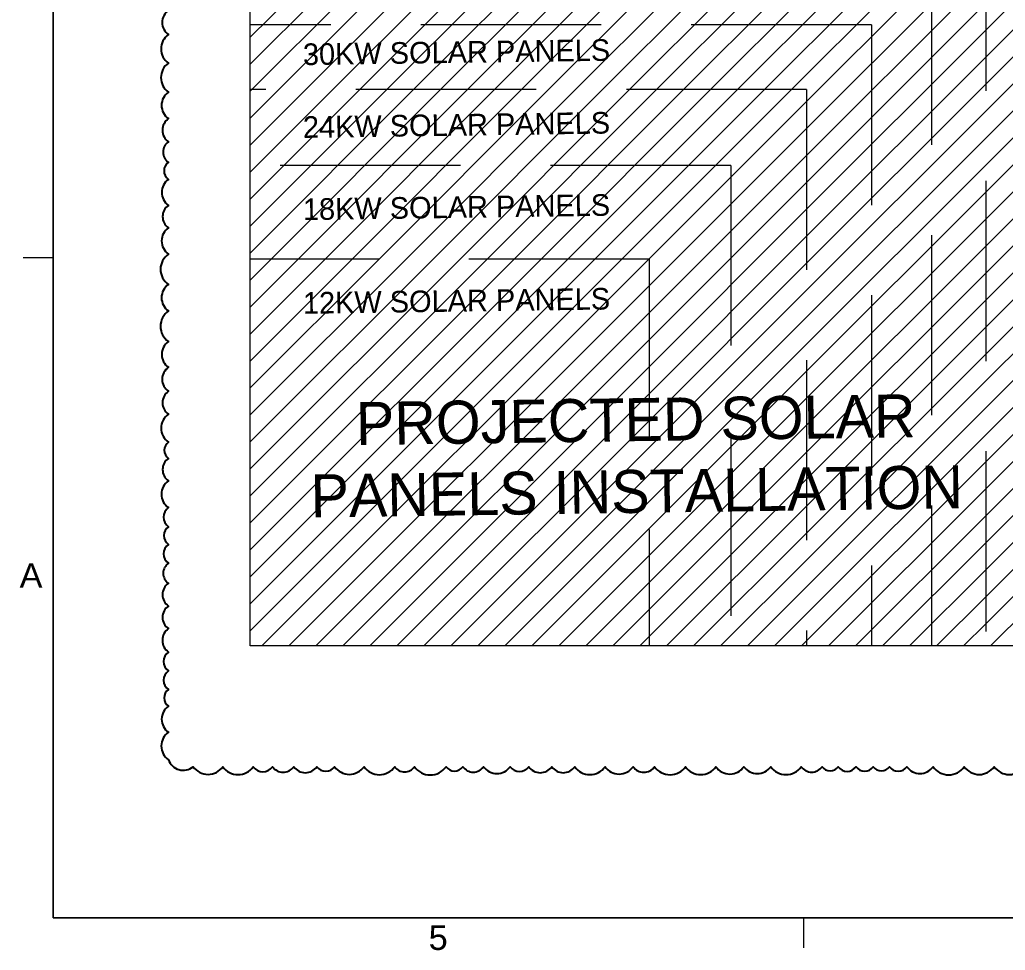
# Model space of a CAD drawing. Header units: inches. Extents: x 0.9 to 36.3, y 0.7 to 23.3.
# Drawn here: x 0.86 to 9.06, y 0.74 to 8.48 of the extents above; entities that cross this region are included whole.
import ezdxf

# ---------------------------------------------------------------- set-up
doc = ezdxf.new("R2010")
doc.units = ezdxf.units.IN
doc.linetypes.add('CENTER', pattern=[50.8, 31.75, -6.35, 6.35, -6.35])
doc.linetypes.add('DASHED2', pattern=[0.375, 0.25, -0.125])
doc.layers.add('Clouds', color=250, linetype='Continuous')
doc.layers.add('PDF_Text', color=7, linetype='Continuous')
doc.layers.add('Panels', color=12, linetype='Continuous', lineweight=9)
doc.layers.add('PDF_Geometry', color=7, linetype='Continuous', lineweight=9, true_color=0x777777)
doc.layers.add('SOLAR PANEL', color=7, linetype='Continuous', lineweight=15, true_color=0x2c31a6)
doc.styles.add('PDF GillSansMTCondensed', font='arial.ttf')
doc.styles.get("Standard").update_dxf_attribs({"font": 'arial.ttf'})
pattern_1 = [(45, (0, -2.74378), (-0.1122532, 0.1122532), [])]

msp = doc.modelspace()

# ---------------------------------------------------------------- hatches: boundary and pattern name
at = {"layer": 'Panels', "linetype": 'Continuous', "ltscale": 6, "true_color": 0x000000, "transparency": 33554559}
h = msp.add_hatch(dxfattribs=at)
h.set_pattern_fill('ANSI31', color=18, scale=0.05)
h.set_pattern_definition(pattern_1)
h.paths.add_polyline_path([(9.3232, 9.8204), (2.7732, 9.8204), (2.7732, 9.3904), (8.8932, 9.3904), (8.8932, 3.2704), (9.3232, 3.2704)])
h.paths.add_polyline_path([(3.0064, 9.4537), (5.9777, 9.4965), (5.9738, 9.7666), (3.0025, 9.7238)], flags=24)
h = msp.add_hatch(dxfattribs=at)
h.set_pattern_fill('ANSI31', color=18, scale=0.05)
h.set_pattern_definition(pattern_1)
h.paths.add_polyline_path([(6.0932, 6.4904), (2.7732, 6.4904), (2.7732, 3.2704), (6.0932, 3.2704)])
h.paths.add_polyline_path([(6.7732, 7.2704), (2.7732, 7.2704), (2.7732, 6.4904), (6.0932, 6.4904), (6.0932, 3.2704), (6.7732, 3.2704)], flags=0)
h.paths.add_polyline_path([(7.4032, 7.9004), (2.7732, 7.9004), (2.7732, 7.2704), (6.7732, 7.2704), (6.7732, 3.2704), (7.4032, 3.2704)], flags=0)
h.paths.add_polyline_path([(7.9432, 8.4404), (2.7732, 8.4404), (2.7732, 7.9004), (7.4032, 7.9004), (7.4032, 3.2704), (7.9432, 3.2704)], flags=16)
h.paths.add_polyline_path([(8.4432, 8.9404), (2.7732, 8.9404), (2.7732, 8.4404), (7.9432, 8.4404), (7.9432, 3.2704), (8.4432, 3.2704)], flags=17)
h.paths.add_polyline_path([(8.8932, 9.3904), (2.7732, 9.3904), (2.7732, 8.9404), (8.4432, 8.9404), (8.4432, 3.2704), (8.8932, 3.2704)])
h.paths.add_polyline_path([(3.0565, 4.2466), (8.9304, 4.3313), (8.914, 5.4651), (3.0402, 5.3804)], flags=9)
h.paths.add_polyline_path([(3.0192, 5.9866), (5.9648, 6.0291), (5.9609, 6.2992), (3.0154, 6.2567)], flags=24)
h.paths.add_polyline_path([(3.0192, 6.7666), (5.9648, 6.8091), (5.9609, 7.0792), (3.0154, 7.0367)], flags=8)
h.paths.add_polyline_path([(3.0064, 7.4506), (5.9777, 7.4935), (5.9738, 7.7636), (3.0025, 7.7207)], flags=8)
h.paths.add_polyline_path([(3.0064, 8.0563), (5.9777, 8.0991), (5.9738, 8.3693), (3.0025, 8.3264)], flags=8)
h.paths.add_polyline_path([(3.0064, 8.5381), (5.9777, 8.5809), (5.9738, 8.851), (3.0025, 8.8082)], flags=24)
h.paths.add_polyline_path([(3.0064, 9.0267), (5.9777, 9.0695), (5.9738, 9.3397), (3.0025, 9.2968)], flags=24)
h = msp.add_hatch(dxfattribs=at)
h.set_pattern_fill('ANSI31', color=18, scale=0.05)
h.set_pattern_definition(pattern_1)
h.paths.add_polyline_path([(6.7732, 7.2704), (2.7732, 7.2704), (2.7732, 6.4904), (6.0932, 6.4904), (6.0932, 3.2704), (6.7732, 3.2704)], flags=17)
h.paths.add_polyline_path([(7.4032, 7.9004), (2.7732, 7.9004), (2.7732, 7.2704), (6.7732, 7.2704), (6.7732, 3.2704), (7.4032, 3.2704)])
h.paths.add_polyline_path([(3.0565, 4.2466), (8.9304, 4.3313), (8.914, 5.4651), (3.0402, 5.3804)], flags=9)
h.paths.add_polyline_path([(3.0192, 6.7666), (5.9648, 6.8091), (5.9609, 7.0792), (3.0154, 7.0367)], flags=24)
h.paths.add_polyline_path([(3.0064, 7.4506), (5.9777, 7.4935), (5.9738, 7.7636), (3.0025, 7.7207)], flags=24)

# ---------------------------------------------------------------- linework, layer by layer
at = {"layer": 'Clouds', "linetype": 'Continuous'}
msp.add_lwpolyline([(2.0931, 8.56, 0.520567), (2.0931, 8.3589, 0.520567), (2.0931, 8.1212, 0.520567), (2.0931, 7.88, 0.520567), (2.0931, 7.6594, 0.520567), (2.0931, 7.4666, 0.520567), (2.0931, 7.2959, 0.520567), (2.0931, 7.1541, 0.520567), (2.0931, 6.9377, 0.520567), (2.0931, 6.7508, 0.520567), (2.0931, 6.5324, 0.520567), (2.0931, 6.2794, 0.520567), (2.0931, 6.0585, 0.520567), (2.0931, 5.8033, 0.520567), (2.0931, 5.5899, 0.520567), (2.0931, 5.3899, 0.520567), (2.0931, 5.1997, 0.520567), (2.0931, 4.966, 0.520567), (2.0931, 4.8319, 0.520567), (2.0931, 4.6446, 0.520567), (2.0931, 4.4221, 0.520567), (2.0931, 4.2634, 0.520567), (2.0931, 4.1163, 0.520567), (2.0931, 3.9591, 0.520567), (2.0931, 3.7923, 0.520567), (2.0931, 3.6028, 0.520567), (2.0931, 3.4146, 0.520567), (2.0931, 3.2201, 0.520567), (2.0931, 3.0626, 0.520567), (2.0931, 2.9073, 0.520567), (2.0931, 2.769, 0.520567), (2.0931, 2.5522, 0.520567), (2.0931, 2.3239, 0.520567), (2.299, 2.2657, 0.520567), (2.5463, 2.2657, 0.520567), (2.7989, 2.2657, 0.520567), (2.958, 2.2657, 0.520567), (3.1356, 2.2657, 0.520567), (3.3285, 2.2657, 0.520567), (3.4757, 2.2657, 0.520567), (3.7203, 2.2657, 0.520567), (3.9756, 2.2657, 0.520567), (4.1399, 2.2657, 0.520567), (4.4035, 2.2657, 0.520567), (4.5419, 2.2657, 0.520567), (4.7158, 2.2657, 0.520567), (4.9368, 2.2657, 0.520567), (5.0906, 2.2657, 0.520567), (5.2826, 2.2657, 0.520567), (5.4735, 2.2657, 0.520567), (5.7256, 2.2657, 0.520567), (5.9589, 2.2657, 0.520567), (6.1379, 2.2657, 0.520567), (6.396, 2.2657, 0.520567), (6.6484, 2.2657, 0.520567), (6.8818, 2.2657, 0.520567), (7.1043, 2.2657, 0.520567), (7.3587, 2.2657, 0.520567), (7.5323, 2.2657, 0.520567), (7.6659, 2.2657, 0.520567), (7.8143, 2.2657, 0.520567), (7.9579, 2.2657, 0.520567), (8.0926, 2.2657, 0.520567), (8.2378, 2.2657, 0.520567), (8.455, 2.2657, 0.520567), (8.7151, 2.2657, 0.520567), (8.9636, 2.2657, 0.520567), (9.2136, 2.2657, 0.520567)], format="xyb", dxfattribs=at)
at = {"layer": 'PDF_Geometry', "linetype": 'ByBlock'}
for points in [[(32.3645, 1.0083), (1.135, 1.0083), (32.3645, 1.0083), (32.3645, 22.9929), (1.135, 22.9929), (32.3645, 22.9929)], [(1.135, 1.0083), (1.135, 22.9924)]]:
    msp.add_lwpolyline(points, close=True, dxfattribs=at)
for points in [[(0.885, 6.5047), (1.135, 6.5047)], [(7.3814, 0.7583), (7.3814, 1.0083)]]:
    msp.add_lwpolyline(points, dxfattribs=at)
at = {"layer": 'SOLAR PANEL', "linetype": 'Continuous', "ltscale": 6}
for p, q in [((2.7732, 3.2704), (2.7732, 9.3904)), ((8.8932, 3.2704), (2.7732, 3.2704))]:
    msp.add_line(p, q, dxfattribs=at)
at = {"layer": 'SOLAR PANEL', "linetype": 'DASHED2', "ltscale": 6}
for p, q in [((8.8932, 9.3904), (8.8932, 3.2704)), ((8.4432, 8.9404), (8.4432, 3.2704)), ((7.9432, 8.4404), (2.7732, 8.4404)), ((7.9432, 8.4404), (7.9432, 3.2704)), ((7.4032, 7.9004), (2.7732, 7.9004)), ((7.4032, 7.9004), (7.4032, 3.2704)), ((6.7732, 7.2704), (2.7732, 7.2704)), ((6.7732, 7.2704), (6.7732, 3.2704)), ((6.0932, 6.4904), (2.7732, 6.4904)), ((6.0932, 6.4904), (6.0932, 3.2704)), ((9.3232, 3.2704), (8.8932, 3.2704))]:
    msp.add_line(p, q, dxfattribs=at)

# ---------------------------------------------------------------- texts
at = {"layer": 'PDF_Text', "linetype": 'ByBlock', "attachment_point": 4, "style": 'PDF GillSansMTCondensed'}
for s, insert, char_height in [('A', (0.855, 3.8577), 0.2037), ('5', (4.2583, 0.8414), 0.2043)]:
    msp.add_mtext(s, dxfattribs=dict(at, insert=insert, char_height=char_height))
at = {"layer": 'SOLAR PANEL', "linetype": 'CENTER', "ltscale": 0.01, "attachment_point": 1, "rotation": 0.826}
for s, width, gutter_width, insert, char_height in [('\\pxqc;{\\Fgdt|c0;30KW SOLAR PANELS}', 3.224263, 0.9005, (2.8768, 8.2796), 0.180096), ('\\pxqc;{\\Fgdt|c0;24KW SOLAR PANELS}', 3.224263, 0.9005, (2.8768, 7.6739), 0.180096), ('\\pxqc;{\\Fgdt|c0;18KW SOLAR PANELS}', 3.224263, 0.9005, (2.8768, 6.9897), 0.180096), ('\\pxqc;{\\Fgdt|c0;12KW SOLAR PANELS}', 3.224263, 0.9005, (2.8768, 6.2097), 0.180096), ('\\pxqc;{\\Fgdt|c0;PROJECTED SOLAR PANELS INSTALLATION}', 6.410956, 1.7905, (2.7732, 5.287), 0.358094)]:
    msp.add_mtext_dynamic_manual_height_columns(s, width=width, gutter_width=gutter_width, heights=[0], dxfattribs=dict(at, insert=insert, char_height=char_height))

doc.saveas('drawing.dxf')
